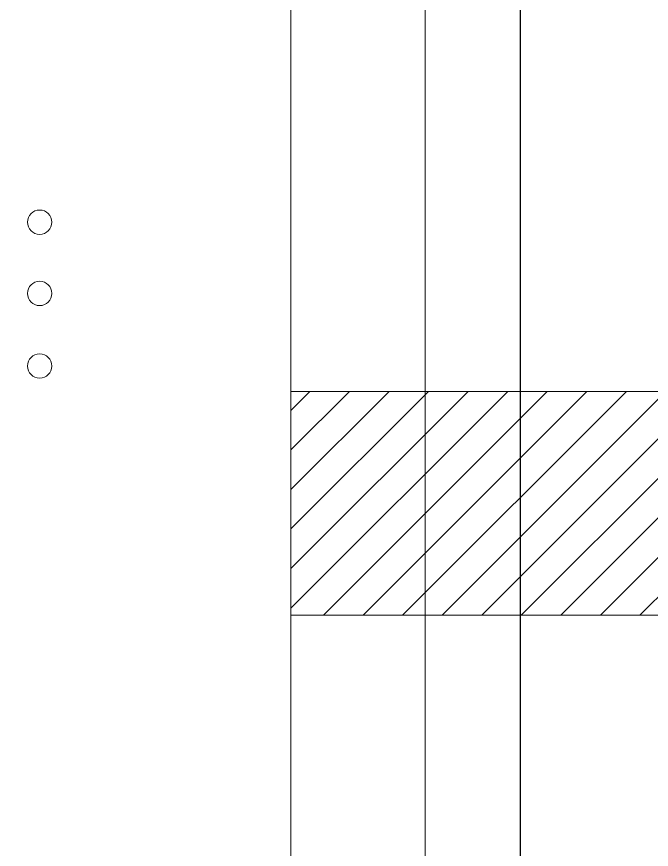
# Model space of a CAD drawing. Header units: millimetres. Extents: x 330554 to 656471, y 11007 to 130943.
# Drawn here: x 420917.6 to 421059.4, y 94394.1 to 94580.2 of the extents above; entities that cross this region are included whole.
import ezdxf

# ---------------------------------------------------------------- set-up
doc = ezdxf.new("R2010")
doc.units = ezdxf.units.MM
doc.header["$LTSCALE"] = 6
doc.layers.add('thước đo', color=3, linetype='Continuous')
doc.layers.add('đèn báo pha', color=10, linetype='Continuous')

msp = doc.modelspace()

# ---------------------------------------------------------------- hatches: boundary and pattern name
at = {"layer": 'đèn báo pha', "ltscale": 8}
h = msp.add_hatch(dxfattribs=at)
h.set_pattern_fill('ANSI31', color=2, scale=4.926874, angle=360, style=0)
h.set_pattern_definition([(225, (181477.7806, 64465.0399), (0.4354782166, -0.4354782166), [])])
edge = h.paths.add_edge_path()
edge.add_line((420531.265, 94451.252), (420531.265, 94458.15))
edge.add_line((420531.265, 94458.15), (420543.09, 94458.15))
edge.add_line((420543.09, 94458.15), (420543.09, 94451.252))
edge.add_arc((420537.178, 94440.249), 12.491, 781.75026, 838.24974)
edge = h.paths.add_edge_path()
edge.add_line((420931.328, 94560.239), (420931.328, 94573.049))
h = msp.add_hatch(dxfattribs=at)
h.set_pattern_fill('ANSI31', color=2, scale=4.926874, angle=360, style=0)
h.set_pattern_definition([(225, (181590.2806, 64465.0399), (0.4354782166, -0.4354782166), [])])
edge = h.paths.add_edge_path()
edge.add_line((420643.765, 94451.252), (420643.765, 94458.15))
edge.add_line((420643.765, 94458.15), (420655.59, 94458.15))
edge.add_line((420655.59, 94458.15), (420655.59, 94451.252))
edge.add_arc((420649.678, 94440.249), 12.491, 781.75026, 838.24974)
edge = h.paths.add_edge_path()
edge.add_line((421043.828, 94560.239), (421043.828, 94573.049))
h = msp.add_hatch(dxfattribs=at)
h.set_pattern_fill('ANSI31', color=2, scale=4.926874, angle=360, style=0)
h.set_pattern_definition([(225, (181701.8806, 64465.0399), (0.4354782166, -0.4354782166), [])])
edge = h.paths.add_edge_path()
edge.add_line((420755.365, 94451.252), (420755.365, 94458.15))
edge.add_line((420755.365, 94458.15), (420767.19, 94458.15))
edge.add_line((420767.19, 94458.15), (420767.19, 94451.252))
edge.add_arc((420761.278, 94440.249), 12.491, 781.75026, 838.24974)
edge = h.paths.add_edge_path()
edge.add_line((421155.428, 94560.239), (421155.428, 94573.049))
h = msp.add_hatch(dxfattribs=at)
h.set_pattern_fill('ANSI31', color=2, scale=4.926874, angle=360, style=0)
h.set_pattern_definition([(225, (181814.3806, 64465.0399), (0.4354782166, -0.4354782166), [])])
edge = h.paths.add_edge_path()
edge.add_line((420867.865, 94451.252), (420867.865, 94458.15))
edge.add_line((420867.865, 94458.15), (420879.69, 94458.15))
edge.add_line((420879.69, 94458.15), (420879.69, 94451.252))
edge.add_arc((420873.778, 94440.249), 12.491, 781.75026, 838.24974)
edge = h.paths.add_edge_path()
edge.add_line((421267.928, 94560.239), (421267.928, 94573.049))
h = msp.add_hatch(dxfattribs=at)
h.set_pattern_fill('ANSI31', color=1, scale=50, style=0)
h.set_pattern_definition([(45, (95676.582, 102246.063), (-4.41941738, 4.41941738), [])])
h.paths.add_polyline_path([(420978.838, 94496.436), (421128.59, 94496.436), (421128.59, 94446.436), (420978.838, 94446.436)])

# ---------------------------------------------------------------- linework, layer by layer
at = {"linetype": 'ByBlock', "lineweight": 18, "ltscale": 8}
for centre in [(420922.718, 94534.258), (420922.718, 94518.332), (420922.718, 94502.098)]:
    msp.add_circle(centre, 2.718, dxfattribs=at)
at = {"layer": 'thước đo', "color": 7, "lineweight": 18, "ltscale": 8}
msp.add_line((421030.138, 95190.685), (421030.138, 93670.685), dxfattribs=at)
for points in [[(420978.838, 94812.811), (421008.838, 94812.811), (421008.838, 94305.04), (420978.838, 94305.04)], [(420978.838, 94496.436), (421128.59, 94496.436), (421128.59, 94446.436), (420978.838, 94446.436)]]:
    msp.add_lwpolyline(points, close=True, dxfattribs=at)
at = {"layer": 'đèn báo pha', "color": 1, "ltscale": 8}
msp.add_lwpolyline([(420300.138, 93670.685), (421030.138, 93670.685), (421030.138, 95190.685), (420300.138, 95190.685)], close=True, dxfattribs=at)

doc.saveas('drawing.dxf')
